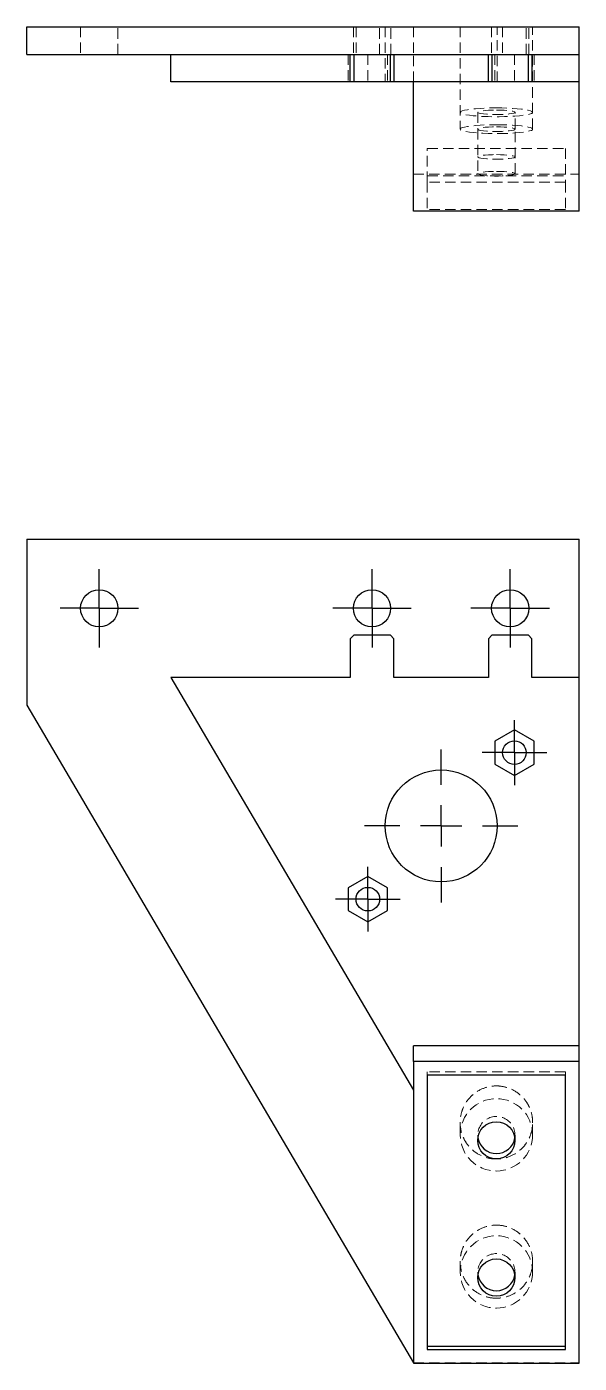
# Model space of a CAD drawing. Header units: millimetres. Extents: x 49 to 234, y 7 to 169.
# Drawn here: x 49.5 to 116.5, y 7 to 169.2 of the extents above.
import ezdxf

# ---------------------------------------------------------------- set-up
doc = ezdxf.new("R2010")
doc.units = ezdxf.units.MM
doc.linetypes.add('HIDDEN', pattern=[1.905, 1.27, -0.635])
doc.layers.add('10', color=7, linetype='Continuous')

# ---------------------------------------------------------------- blocks, each defined once
blk = doc.blocks.new('SW_CENTERMARKSYMBOL_0')
at = {"layer": '10', "color": 0}
for p, q in [((0, 2.5), (0, 4.76)), ((0, 0), (0, 2.5)), ((-2.5, 0), (-4.76, 0)), ((0, 0), (-2.5, 0)), ((0, 0), (0, -2.5)), ((0, 0), (2.5, 0)), ((2.5, 0), (4.76, 0)), ((0, -2.5), (0, -4.76))]:
    blk.add_line(p, q, dxfattribs=at)
blk = doc.blocks.new('SW_CENTERMARKSYMBOL_1')
at = {"layer": '10', "color": 0}
for p, q in [((0, 2.5), (0, 4.76)), ((0, 0), (0, 2.5)), ((-2.5, 0), (-4.76, 0)), ((0, 0), (-2.5, 0)), ((0, 0), (0, -2.5)), ((0, 0), (2.5, 0)), ((2.5, 0), (4.76, 0)), ((0, -2.5), (0, -4.76))]:
    blk.add_line(p, q, dxfattribs=at)
blk = doc.blocks.new('SW_CENTERMARKSYMBOL_2')
at = {"layer": '10', "color": 0}
for p, q in [((0, 2.5), (0, 3.93)), ((0, 0), (0, 2.5)), ((-2.5, 0), (-3.93, 0)), ((0, 0), (-2.5, 0)), ((0, 0), (0, -2.5)), ((0, 0), (2.5, 0)), ((2.5, 0), (3.93, 0)), ((0, -2.5), (0, -3.93))]:
    blk.add_line(p, q, dxfattribs=at)
blk = doc.blocks.new('SW_CENTERMARKSYMBOL_3')
at = {"layer": '10', "color": 0}
for p, q in [((0, 2.5), (0, 3.93)), ((0, 0), (0, 2.5)), ((-2.5, 0), (-3.93, 0)), ((0, 0), (-2.5, 0)), ((0, 0), (0, -2.5)), ((0, 0), (2.5, 0)), ((2.5, 0), (3.93, 0)), ((0, -2.5), (0, -3.93))]:
    blk.add_line(p, q, dxfattribs=at)
blk = doc.blocks.new('SW_CENTERMARKSYMBOL_4')
at = {"layer": '10', "color": 0}
for p, q in [((0, 5), (0, 9.29)), ((0, 0), (0, 2.5)), ((-5, 0), (-9.29, 0)), ((0, 0), (-2.5, 0)), ((0, 0), (0, -2.5)), ((0, 0), (2.5, 0)), ((5, 0), (9.29, 0)), ((0, -5), (0, -9.29))]:
    blk.add_line(p, q, dxfattribs=at)
blk = doc.blocks.new('SW_CENTERMARKSYMBOL_5')
at = {"layer": '10', "color": 0}
for p, q in [((0, 2.5), (0, 4.76)), ((0, 0), (0, 2.5)), ((-2.5, 0), (-4.76, 0)), ((0, 0), (-2.5, 0)), ((0, 0), (0, -2.5)), ((0, 0), (2.5, 0)), ((2.5, 0), (4.76, 0)), ((0, -2.5), (0, -4.76))]:
    blk.add_line(p, q, dxfattribs=at)

msp = doc.modelspace()

# ---------------------------------------------------------------- linework, layer by layer
at = {"color": 7, "linetype": 'Continuous', "lineweight": 25}
for p, q in [((49.47, 169.2), (116.53, 169.2)), ((49.47, 165.84), (49.47, 169.2)), ((116.53, 165.84), (116.53, 169.2)), ((49.47, 165.84), (116.53, 165.84)), ((66.95, 162.49), (66.95, 165.84)), ((88.74, 162.49), (88.74, 165.84)), ((89.16, 165.84), (89.16, 162.49)), ((93.6, 162.49), (93.6, 165.84)), ((94.02, 165.84), (94.02, 162.49)), ((105.51, 162.49), (105.51, 165.84)), ((105.93, 165.84), (105.93, 162.49)), ((110.37, 162.49), (110.37, 165.84)), ((110.79, 165.84), (110.79, 162.49)), ((116.53, 162.49), (116.53, 165.84)), ((88.74, 162.49), (66.95, 162.49)), ((89.16, 162.49), (88.74, 162.49)), ((93.6, 162.49), (89.16, 162.49)), ((94.02, 162.49), (93.6, 162.49)), ((105.51, 162.49), (94.02, 162.49)), ((96.41, 146.8), (96.41, 162.49)), ((105.93, 162.49), (105.51, 162.49)), ((110.37, 162.49), (105.93, 162.49)), ((110.79, 162.49), (110.37, 162.49)), ((116.53, 162.49), (110.79, 162.49)), ((116.53, 146.8), (116.53, 162.49)), ((116.53, 146.8), (96.41, 146.8)), ((49.47, 107), (116.53, 107)), ((49.47, 107), (49.47, 86.88)), ((116.53, 90.23), (116.53, 107)), ((89.16, 95.35), (88.74, 94.93)), ((88.74, 94.93), (88.74, 90.23)), ((93.6, 95.35), (89.16, 95.35)), ((94.02, 94.93), (93.6, 95.35)), ((94.02, 90.23), (94.02, 94.93)), ((105.93, 95.35), (105.51, 94.93)), ((105.51, 94.93), (105.51, 90.23)), ((110.37, 95.35), (105.93, 95.35)), ((110.79, 94.93), (110.37, 95.35)), ((110.79, 90.23), (110.79, 94.93)), ((88.74, 90.23), (66.95, 90.23)), ((66.95, 90.23), (96.41, 40.13)), ((105.51, 90.23), (94.02, 90.23)), ((116.53, 90.23), (110.79, 90.23)), ((116.53, 45.54), (116.53, 90.23)), ((49.47, 86.88), (96.41, 7.05)), ((108.66, 83.86), (106.27, 82.48)), ((111.05, 82.48), (108.66, 83.86)), ((106.27, 82.48), (106.27, 79.72)), ((111.05, 79.72), (111.05, 82.48)), ((106.27, 79.72), (108.66, 78.34)), ((108.66, 78.34), (111.05, 79.72)), ((90.87, 66.08), (88.49, 64.7)), ((93.26, 64.7), (90.87, 66.08)), ((88.49, 64.7), (88.49, 61.94)), ((93.26, 61.94), (93.26, 64.7)), ((88.49, 61.94), (90.87, 60.56)), ((90.87, 60.56), (93.26, 61.94)), ((116.53, 45.54), (96.41, 45.54)), ((96.41, 43.61), (96.41, 45.54)), ((116.53, 43.61), (116.53, 45.54)), ((116.53, 43.61), (96.41, 43.61)), ((96.41, 43.61), (96.41, 7)), ((116.53, 7), (116.53, 43.61)), ((114.85, 41.95), (98.09, 41.95)), ((98.09, 41.95), (98.09, 8.66)), ((114.85, 8.66), (114.85, 41.95)), ((98.09, 9.07), (114.85, 9.07)), ((98.09, 8.66), (114.85, 8.66)), ((96.41, 7), (116.53, 7))]:
    msp.add_line(p, q, dxfattribs=at)
at = {"color": 7, "linetype": 'HIDDEN', "lineweight": 18}
for p, q in [((56.01, 169.2), (56.01, 165.84)), ((60.53, 165.84), (60.53, 169.2)), ((89.12, 169.2), (89.12, 165.84)), ((89.45, 169.2), (89.45, 165.84)), ((92.3, 165.84), (92.3, 169.2)), ((92.98, 169.2), (92.98, 162.49)), ((93.65, 165.84), (93.65, 169.2)), ((96.41, 169.2), (96.41, 165.84)), ((102.07, 169.2), (102.07, 156.77)), ((105.88, 169.2), (105.88, 165.84)), ((106.56, 162.49), (106.56, 169.2)), ((107.23, 169.2), (107.23, 165.84)), ((110.08, 165.84), (110.08, 169.2)), ((110.41, 165.84), (110.41, 169.2)), ((110.87, 156.77), (110.87, 169.2)), ((88.49, 165.84), (88.49, 162.49)), ((90.87, 165.84), (90.87, 162.49)), ((93.26, 165.84), (93.26, 162.49)), ((96.41, 162.49), (96.41, 165.84)), ((106.27, 165.84), (106.27, 162.49)), ((108.66, 165.84), (108.66, 162.49)), ((111.05, 165.84), (111.05, 162.49)), ((104.21, 158.81), (104.21, 156.77)), ((108.74, 156.77), (108.74, 158.81)), ((104.21, 156.77), (104.21, 151.36)), ((108.74, 151.36), (108.74, 156.77)), ((98.09, 150.34), (98.09, 154.42)), ((98.09, 154.42), (114.85, 154.42)), ((114.85, 154.42), (114.85, 150.34)), ((96.41, 151.3), (116.53, 151.3)), ((98.09, 151.09), (114.85, 151.09)), ((114.85, 150.34), (98.09, 150.34)), ((98.09, 150.34), (98.09, 147.01)), ((114.85, 150.34), (114.85, 147.01)), ((114.85, 147.01), (98.09, 147.01)), ((98.09, 42.35), (98.09, 41.95)), ((114.85, 42.35), (98.09, 42.35)), ((114.85, 42.35), (114.85, 41.95)), ((102.07, 36.22), (102.07, 34.7)), ((110.87, 34.7), (110.87, 36.22)), ((104.21, 34.7), (104.21, 34.03)), ((108.74, 34.03), (108.74, 34.7)), ((102.07, 19.33), (102.07, 18.06)), ((104.21, 18.06), (104.21, 17.39)), ((108.74, 17.39), (108.74, 18.06)), ((110.87, 18.06), (110.87, 19.33)), ((96.41, 7.05), (116.53, 7.05))]:
    msp.add_line(p, q, dxfattribs=at)
at = {"color": 7, "linetype": 'HIDDEN', "lineweight": 18, "flags": 128}
for points in [[(106.47, 159.35), (107.14, 159.34), (107.8, 159.32), (108.42, 159.29), (109, 159.25), (109.52, 159.2), (109.97, 159.13), (110.34, 159.07), (110.61, 158.99), (110.79, 158.91), (110.87, 158.83), (110.84, 158.75), (110.72, 158.67), (110.49, 158.59), (110.17, 158.52), (109.76, 158.45), (109.27, 158.4), (108.72, 158.35), (108.12, 158.31), (107.47, 158.29), (106.81, 158.27), (106.13, 158.27), (105.47, 158.29), (104.83, 158.31), (104.22, 158.35), (103.67, 158.4), (103.19, 158.45), (102.78, 158.52), (102.46, 158.59), (102.23, 158.67), (102.1, 158.75), (102.07, 158.83), (102.15, 158.91), (102.33, 158.99), (102.61, 159.07), (102.97, 159.13), (103.42, 159.2), (103.94, 159.25), (104.52, 159.29), (105.14, 159.32), (105.8, 159.34), (106.47, 159.35)], [(106.47, 159.09), (106.96, 159.08), (107.42, 159.06), (107.84, 159.03), (108.2, 158.99), (108.47, 158.94), (108.65, 158.88), (108.73, 158.82), (108.71, 158.76), (108.57, 158.71), (108.35, 158.65), (108.03, 158.61), (107.64, 158.57), (107.19, 158.55), (106.72, 158.54), (106.23, 158.54), (105.75, 158.55), (105.3, 158.57), (104.92, 158.61), (104.6, 158.65), (104.37, 158.71), (104.24, 158.76), (104.21, 158.82), (104.29, 158.88), (104.47, 158.94), (104.75, 158.99), (105.1, 159.03), (105.52, 159.06), (105.99, 159.08), (106.47, 159.09)], [(106.47, 157.3), (107.14, 157.3), (107.8, 157.28), (108.42, 157.25), (109, 157.2), (109.52, 157.15), (109.97, 157.09), (110.34, 157.02), (110.61, 156.95), (110.79, 156.87), (110.87, 156.79), (110.84, 156.7), (110.72, 156.62), (110.49, 156.55), (110.17, 156.47), (109.76, 156.41), (109.27, 156.35), (108.72, 156.31), (108.12, 156.27), (107.47, 156.24), (106.81, 156.23), (106.13, 156.23), (105.47, 156.24), (104.83, 156.27), (104.22, 156.31), (103.67, 156.35), (103.19, 156.41), (102.78, 156.47), (102.46, 156.55), (102.23, 156.62), (102.1, 156.7), (102.07, 156.79), (102.15, 156.87), (102.33, 156.95), (102.61, 157.02), (102.97, 157.09), (103.42, 157.15), (103.94, 157.2), (104.52, 157.25), (105.14, 157.28), (105.8, 157.3), (106.47, 157.3)], [(106.47, 157.04), (106.96, 157.04), (107.42, 157.02), (107.84, 156.99), (108.2, 156.94), (108.47, 156.9), (108.65, 156.84), (108.73, 156.78), (108.71, 156.72), (108.57, 156.66), (108.35, 156.61), (108.03, 156.57), (107.64, 156.53), (107.19, 156.5), (106.72, 156.49), (106.23, 156.49), (105.75, 156.5), (105.3, 156.53), (104.92, 156.57), (104.6, 156.61), (104.37, 156.66), (104.24, 156.72), (104.21, 156.78), (104.29, 156.84), (104.47, 156.9), (104.75, 156.94), (105.1, 156.99), (105.52, 157.02), (105.99, 157.04), (106.47, 157.04)], [(106.47, 153.68), (106.96, 153.67), (107.42, 153.65), (107.84, 153.62), (108.2, 153.58), (108.47, 153.53), (108.65, 153.48), (108.73, 153.42), (108.71, 153.36), (108.57, 153.3), (108.35, 153.25), (108.03, 153.2), (107.64, 153.16), (107.19, 153.14), (106.72, 153.13), (106.23, 153.13), (105.75, 153.14), (105.3, 153.16), (104.92, 153.2), (104.6, 153.25), (104.37, 153.3), (104.24, 153.36), (104.21, 153.42), (104.29, 153.48), (104.47, 153.53), (104.75, 153.58), (105.1, 153.62), (105.52, 153.65), (105.99, 153.67), (106.47, 153.68)], [(106.47, 151.63), (106.96, 151.63), (107.42, 151.61), (107.84, 151.58), (108.2, 151.54), (108.47, 151.49), (108.65, 151.43), (108.73, 151.37), (108.71, 151.31), (108.57, 151.26), (108.35, 151.2), (108.03, 151.16), (107.64, 151.12), (107.19, 151.1), (106.72, 151.08), (106.23, 151.08), (105.75, 151.1), (105.3, 151.12), (104.92, 151.16), (104.6, 151.2), (104.37, 151.26), (104.24, 151.31), (104.21, 151.37), (104.29, 151.43), (104.47, 151.49), (104.75, 151.54), (105.1, 151.58), (105.52, 151.61), (105.99, 151.63), (106.47, 151.63)]]:
    msp.add_lwpolyline(points, dxfattribs=at)
at = {"color": 7, "linetype": 'Continuous', "lineweight": 25}
for centre, radius in [((58.27, 98.62), 2.26), ((91.38, 98.62), 2.26), ((108.15, 98.62), 2.26), ((108.66, 81.1), 1.43), ((99.77, 72.21), 6.79), ((90.87, 63.32), 1.43), ((106.47, 34.05), 2.26), ((106.47, 17.4), 2.26)]:
    msp.add_circle(centre, radius, dxfattribs=at)
at = {"color": 7, "linetype": 'HIDDEN', "lineweight": 18}
for centre in [(106.47, 34.72), (106.47, 18.08)]:
    msp.add_circle(centre, 4.39, dxfattribs=at)
for centre in [(106.47, 34.69), (106.47, 18.05)]:
    msp.add_arc(centre, 2.26, 351.7999, 188.2001, dxfattribs=at)
at = {"color": 7, "linetype": 'Continuous', "lineweight": 25}
for centre, start, end in [((106.47, 34.71), 188.7665, 270.1565), ((106.48, 34.71), 269.7871, 351.29), ((106.47, 18.07), 188.7665, 270.1565), ((106.48, 18.07), 269.7871, 351.29)]:
    msp.add_arc(centre, 2.26, start, end, dxfattribs=at)
at = {"color": 7, "linetype": 'HIDDEN', "lineweight": 18}
for points in [[(106.47, 31.79), (106.1, 31.79), (105.69, 31.83), (104.79, 32.1), (104.3, 32.32), (103.6, 32.85), (103.37, 33.06), (102.94, 33.55), (102.75, 33.83), (102.43, 34.44), (102.3, 34.78), (102.12, 35.48), (102.07, 35.85), (102.07, 36.59), (102.12, 36.96), (102.3, 37.67), (102.43, 38), (102.75, 38.62), (102.94, 38.9), (103.37, 39.38), (103.6, 39.59), (104.3, 40.13), (104.79, 40.35), (105.69, 40.61), (106.1, 40.66), (106.47, 40.66)], [(106.47, 40.66), (106.84, 40.66), (107.25, 40.61), (108.15, 40.35), (108.64, 40.13), (109.35, 39.59), (109.58, 39.38), (110, 38.9), (110.19, 38.62), (110.52, 38), (110.65, 37.67), (110.83, 36.96), (110.87, 36.59), (110.87, 35.85), (110.83, 35.48), (110.65, 34.78), (110.52, 34.44), (110.19, 33.83), (110, 33.55), (109.58, 33.06), (109.35, 32.85), (108.64, 32.32), (108.15, 32.1), (107.25, 31.83), (106.84, 31.79), (106.47, 31.79)], [(106.47, 14.9), (106.1, 14.9), (105.69, 14.94), (104.79, 15.21), (104.3, 15.43), (103.6, 15.96), (103.37, 16.17), (102.94, 16.66), (102.75, 16.94), (102.43, 17.55), (102.3, 17.89), (102.12, 18.59), (102.07, 18.96), (102.07, 19.7), (102.12, 20.07), (102.3, 20.78), (102.43, 21.11), (102.75, 21.73), (102.94, 22), (103.37, 22.49), (103.6, 22.7), (104.3, 23.23), (104.79, 23.46), (105.69, 23.72), (106.1, 23.77), (106.47, 23.77)], [(106.47, 23.77), (106.84, 23.77), (107.25, 23.72), (108.15, 23.46), (108.64, 23.23), (109.35, 22.7), (109.58, 22.49), (110, 22), (110.19, 21.73), (110.52, 21.11), (110.65, 20.78), (110.83, 20.07), (110.87, 19.7), (110.87, 18.96), (110.83, 18.59), (110.65, 17.89), (110.52, 17.55), (110.19, 16.94), (110, 16.66), (109.58, 16.17), (109.35, 15.96), (108.64, 15.43), (108.15, 15.21), (107.25, 14.94), (106.84, 14.9), (106.47, 14.9)]]:
    msp.add_open_spline(points, degree=3, knots=[0, 0, 0, 0, 0.125, 0.125, 0.25, 0.25, 0.3125, 0.3125, 0.375, 0.375, 0.4375, 0.4375, 0.5, 0.5, 0.5625, 0.5625, 0.625, 0.625, 0.6875, 0.6875, 0.75, 0.75, 0.875, 0.875, 1, 1, 1, 1], dxfattribs=at)

# ---------------------------------------------------------------- block references
at = {"layer": '10'}
for name, p in [('SW_CENTERMARKSYMBOL_5', (58.27, 98.62)), ('SW_CENTERMARKSYMBOL_0', (91.38, 98.62)), ('SW_CENTERMARKSYMBOL_1', (108.15, 98.62)), ('SW_CENTERMARKSYMBOL_3', (108.66, 81.1)), ('SW_CENTERMARKSYMBOL_4', (99.77, 72.21)), ('SW_CENTERMARKSYMBOL_2', (90.87, 63.32))]:
    msp.add_blockref(name, p, dxfattribs=at)

doc.saveas('drawing.dxf')
